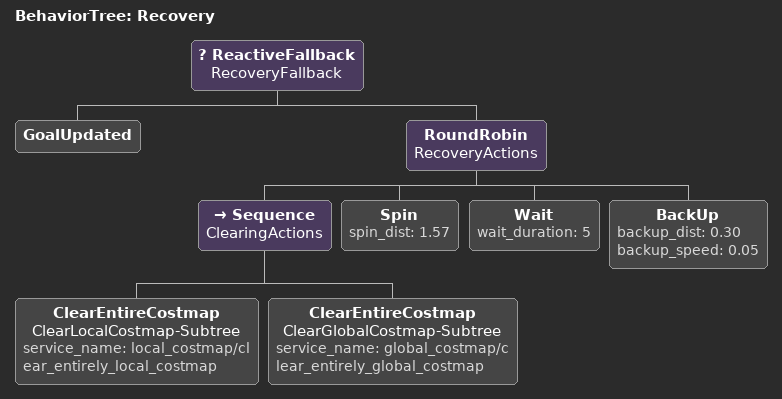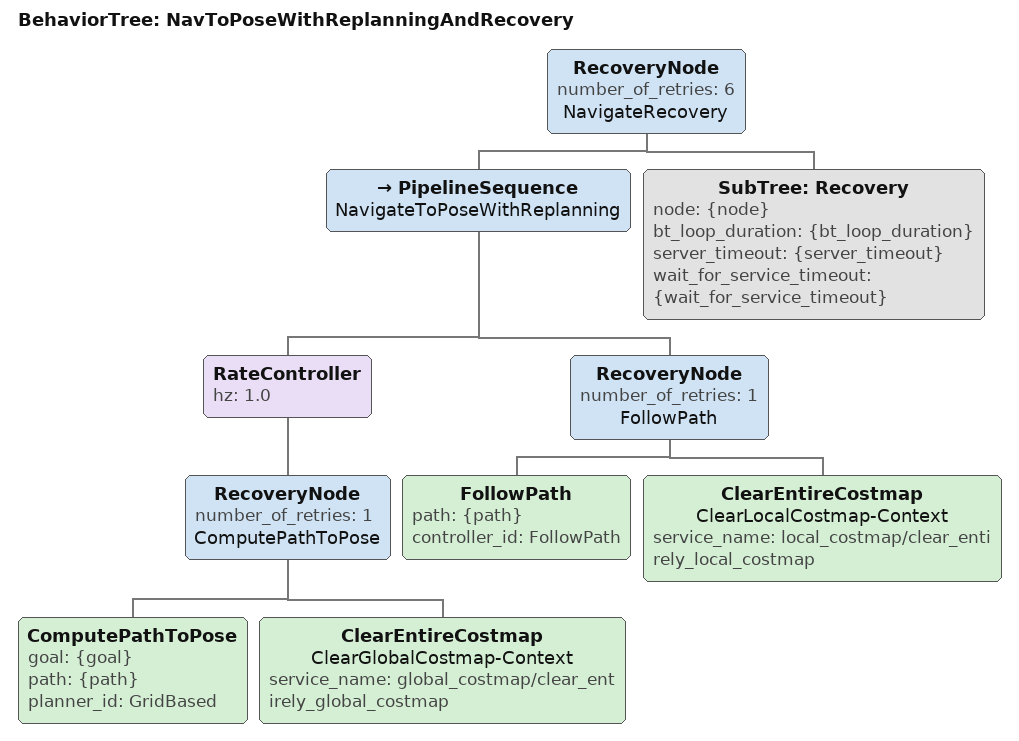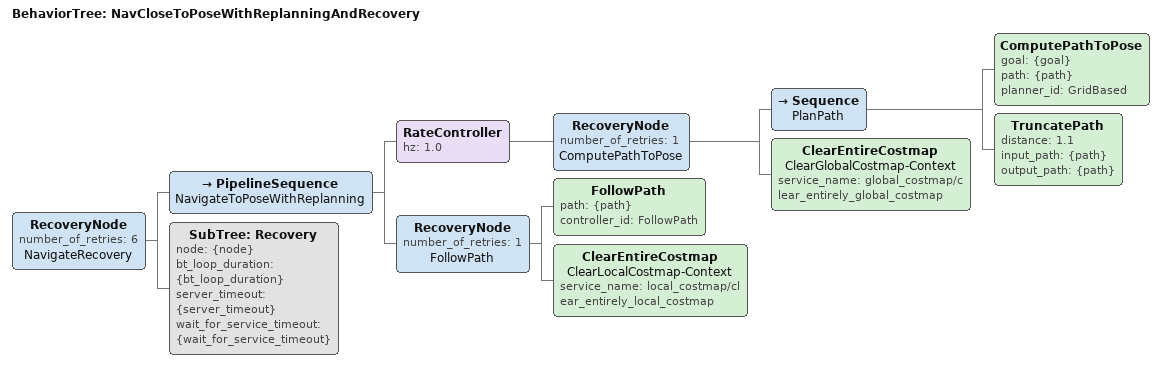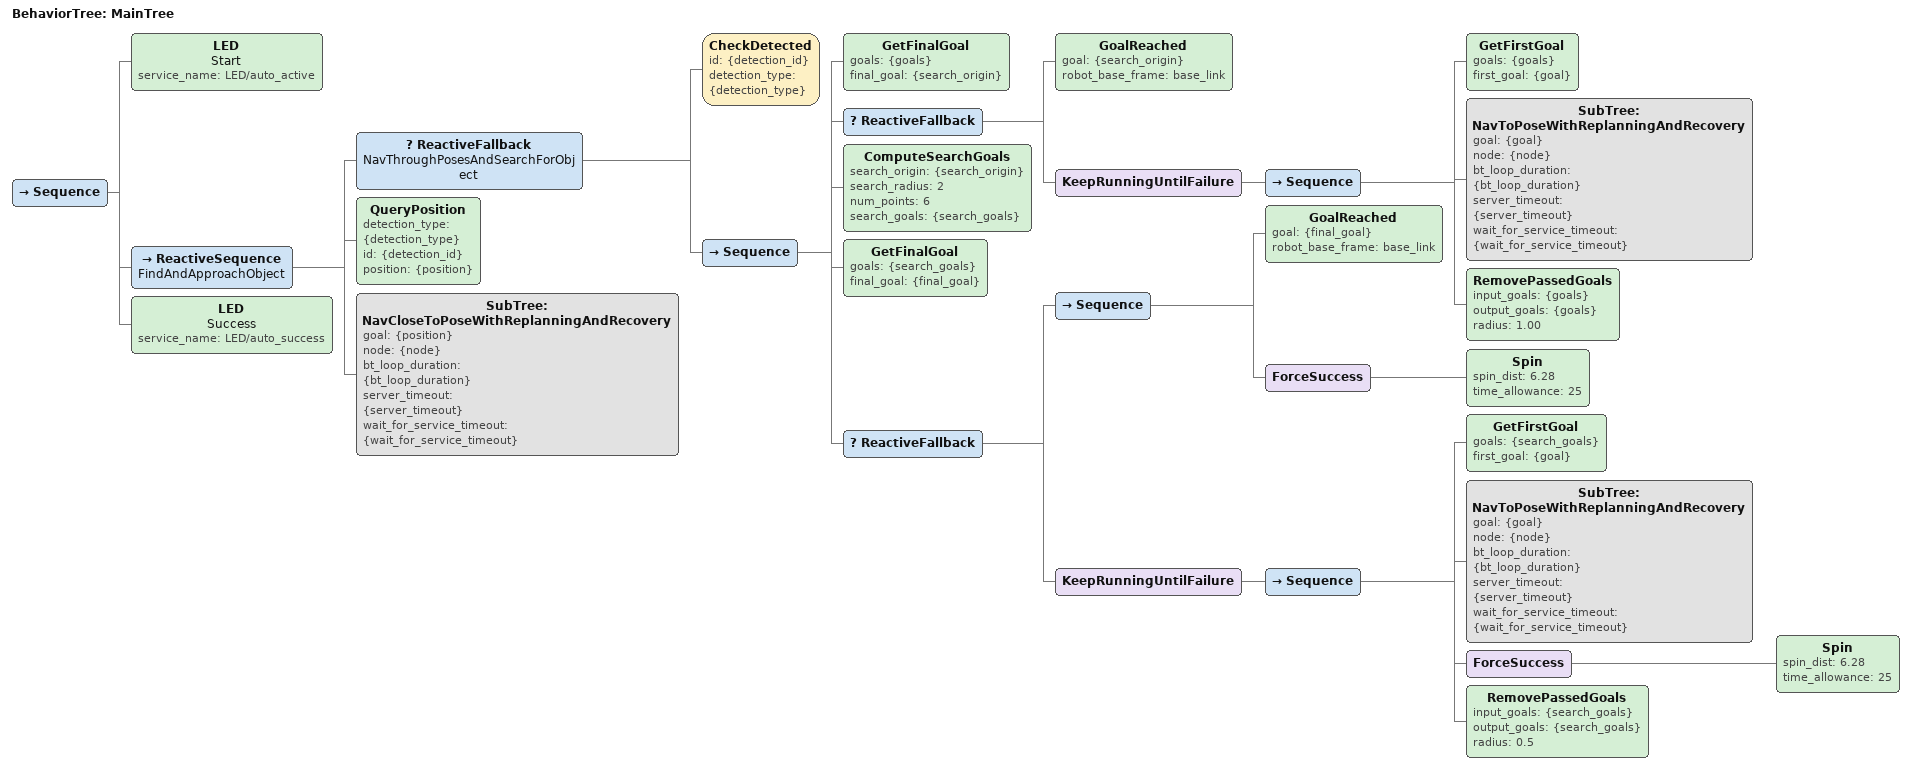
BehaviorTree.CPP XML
<root BTCPP_format="4" main_tree_to_execute="MainTree">
  <BehaviorTree ID="Recovery">
    <ReactiveFallback name="RecoveryFallback">
      <GoalUpdated />
      <RoundRobin name="RecoveryActions">
        <Sequence name="ClearingActions">
          <ClearEntireCostmap name="ClearLocalCostmap-Subtree"
            service_name="local_costmap/clear_entirely_local_costmap" />
          <ClearEntireCostmap name="ClearGlobalCostmap-Subtree"
            service_name="global_costmap/clear_entirely_global_costmap" />
        </Sequence>
        <Spin spin_dist="1.57" />
        <Wait wait_duration="5" />
        <BackUp backup_dist="0.30" backup_speed="0.05" />
      </RoundRobin>
    </ReactiveFallback>
  </BehaviorTree>

  <BehaviorTree ID="NavToPoseWithReplanningAndRecovery">
    <RecoveryNode number_of_retries="6" name="NavigateRecovery">
      <PipelineSequence name="NavigateToPoseWithReplanning">
        <RateController hz="1.0">
          <RecoveryNode number_of_retries="1" name="ComputePathToPose">
            <ComputePathToPose goal="{goal}" path="{path}" planner_id="GridBased" />
            <ClearEntireCostmap name="ClearGlobalCostmap-Context"
              service_name="global_costmap/clear_entirely_global_costmap" />
          </RecoveryNode>
        </RateController>
        <RecoveryNode number_of_retries="1" name="FollowPath">
          <FollowPath path="{path}" controller_id="FollowPath" />
          <ClearEntireCostmap name="ClearLocalCostmap-Context"
            service_name="local_costmap/clear_entirely_local_costmap" />
        </RecoveryNode>
      </PipelineSequence>
      <SubTree ID="Recovery" node="{node}" bt_loop_duration="{bt_loop_duration}" server_timeout="{server_timeout}" wait_for_service_timeout="{wait_for_service_timeout}"/>
/>
    </RecoveryNode>
  </BehaviorTree>

  <BehaviorTree ID="NavCloseToPoseWithReplanningAndRecovery">
    <RecoveryNode number_of_retries="6" name="NavigateRecovery">
      <PipelineSequence name="NavigateToPoseWithReplanning">
        <RateController hz="1.0">
          <RecoveryNode number_of_retries="1" name="ComputePathToPose">
            <Sequence name="PlanPath">
              <ComputePathToPose goal="{goal}" path="{path}" planner_id="GridBased" />
              <TruncatePath distance="1.1" input_path="{path}" output_path="{path}" />
            </Sequence>
            <ClearEntireCostmap name="ClearGlobalCostmap-Context"
              service_name="global_costmap/clear_entirely_global_costmap" />
          </RecoveryNode>
        </RateController>
        <RecoveryNode number_of_retries="1" name="FollowPath">
          <FollowPath path="{path}" controller_id="FollowPath" />
          <ClearEntireCostmap name="ClearLocalCostmap-Context"
            service_name="local_costmap/clear_entirely_local_costmap" />
        </RecoveryNode>
      </PipelineSequence>
      <SubTree ID="Recovery" node="{node}" bt_loop_duration="{bt_loop_duration}" server_timeout="{server_timeout}" wait_for_service_timeout="{wait_for_service_timeout}"/>
    </RecoveryNode>
  </BehaviorTree>

  <BehaviorTree ID="MainTree">
    <Sequence>
      <LED name="Start" service_name="LED/auto_active" />
      <ReactiveSequence name="FindAndApproachObject">
        <ReactiveFallback name="NavThroughPosesAndSearchForObject">
          <!-- Exit the fallback when the object is found-->
          <CheckDetected id="{detection_id}" detection_type="{detection_type}" />

          <Sequence>
            <GetFinalGoal goals="{goals}" final_goal="{search_origin}" />
            <!-- Nav through poses -->
            <ReactiveFallback>
              <!-- Conduct a spin on reaching a goal-->
              <GoalReached goal="{search_origin}" robot_base_frame="base_link" />
              <KeepRunningUntilFailure>
                <Sequence>
                  <GetFirstGoal goals="{goals}" first_goal="{goal}" />
                  <SubTree ID="NavToPoseWithReplanningAndRecovery" goal="{goal}"
                    node="{node}" bt_loop_duration="{bt_loop_duration}" server_timeout="{server_timeout}" wait_for_service_timeout="{wait_for_service_timeout}"/>
                  <RemovePassedGoals input_goals="{goals}" output_goals="{goals}"
                    radius="1.00" />
                </Sequence>
              </KeepRunningUntilFailure>
              <!-- Navigate through search goal poses -->
            </ReactiveFallback>

            <!-- Compute search points -->
            <ComputeSearchGoals search_origin="{search_origin}" search_radius="2" num_points="6"
              search_goals="{search_goals}" />
            <GetFinalGoal goals="{search_goals}" final_goal="{final_goal}" />

            <!-- Navigate through search points, spinning each time-->
            <!-- Keep going until we've exhausted all search goals -->
            <!-- NOTE: This value should be {n_search_goals + 1}-->
            <ReactiveFallback>
              <!-- Conduct a spin on reaching a goal-->
              <Sequence>
                <GoalReached
                  goal="{final_goal}" robot_base_frame="base_link" />
                <ForceSuccess>
                  <Spin spin_dist="6.28" time_allowance="25" />
                </ForceSuccess>
              </Sequence>
              <KeepRunningUntilFailure>
                <Sequence>
                  <GetFirstGoal goals="{search_goals}" first_goal="{goal}" />
                  <SubTree ID="NavToPoseWithReplanningAndRecovery" goal="{goal}"
                    node="{node}" bt_loop_duration="{bt_loop_duration}" server_timeout="{server_timeout}" wait_for_service_timeout="{wait_for_service_timeout}" />
                  <ForceSuccess>
                    <Spin spin_dist="6.28" time_allowance="25" />
                  </ForceSuccess>
                  <RemovePassedGoals
                    input_goals="{search_goals}" output_goals="{search_goals}"
                    radius="0.5" />
                </Sequence>
              </KeepRunningUntilFailure>
              <!-- Navigate through search goal poses -->
            </ReactiveFallback>
          </Sequence>
        </ReactiveFallback>
        <!-- Object has been found - get it's latest position in the map frame -->
        <QueryPosition detection_type="{detection_type}" id="{detection_id}" position="{position}" />
        <!-- Navigate to object position -->
        <SubTree ID="NavCloseToPoseWithReplanningAndRecovery" goal="{position}"
          node="{node}" bt_loop_duration="{bt_loop_duration}" server_timeout="{server_timeout}" wait_for_service_timeout="{wait_for_service_timeout}" />
      </ReactiveSequence>
      <LED name="Success" service_name="LED/auto_success" />
    </Sequence>
  </BehaviorTree>
</root>
